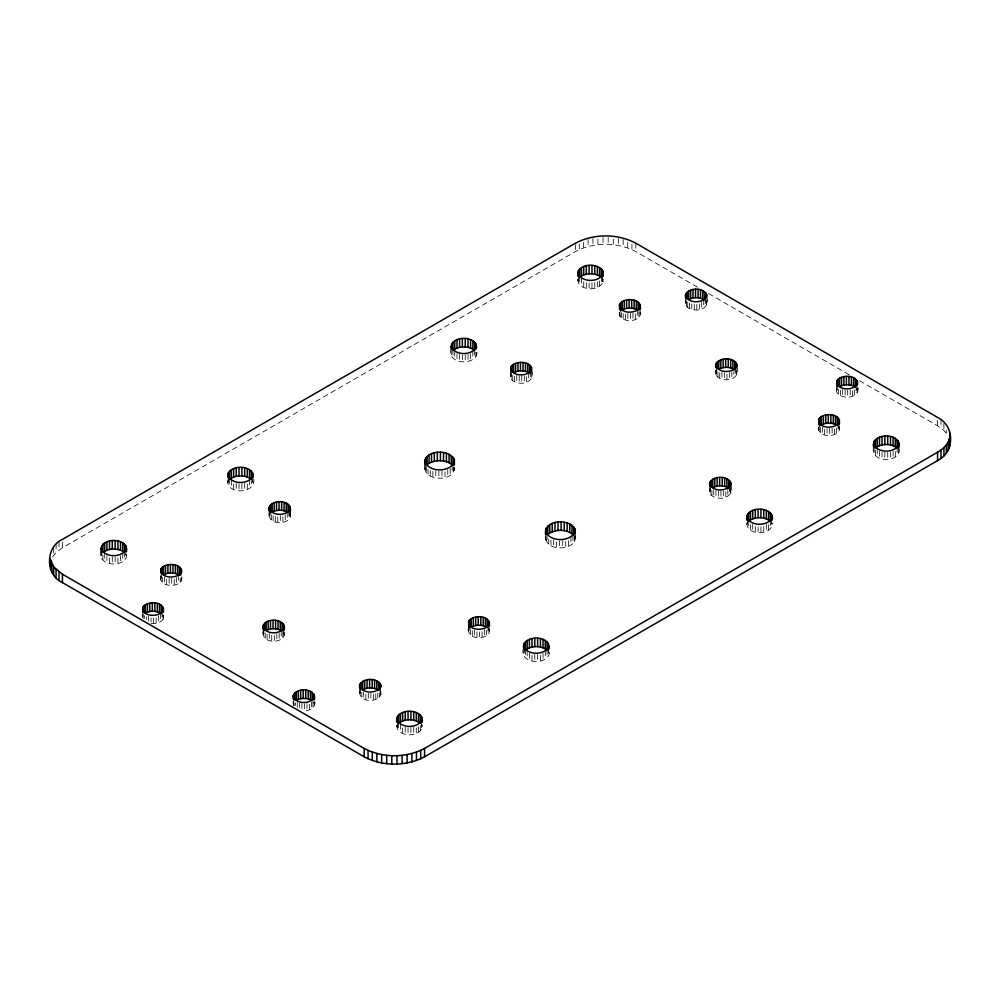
<?xml version="1.0" encoding="UTF-8"?>
<svg xmlns="http://www.w3.org/2000/svg" width="1000" height="1000" viewBox="0 0 1000 1000"><rect width="100%" height="100%" fill="white"/><g stroke="black" fill="none" stroke-linecap="round" stroke-linejoin="round"><path stroke-width="0.75" stroke-dasharray="5 3.75" d="M454.075 467.1C455.725 481.55 425.175 482 424.888 467.987M575.275 535.788C577.65 552.1 542.288 551.675 546.413 535.938M142.775 615.6L142.3 617.062L142.3 614.275M181.713 576.688C183.938 589.2 155.5 587.487 161.938 575.913M151.037 623.488C156.312 624.212 164.95 621.938 163.6 615.013M290.35 512.562C293.788 525.2 267.875 526.175 269.513 514.55M284.312 632.438C286 643.95 261.712 644.05 263.475 633.025M293.35 701.475L293.35 705.662L293.663 702.712M304.488 703.725L304.488 710.7C310.688 711.025 316.9 706.175 314.5 699.338M380.887 691.675C382.562 703.188 358.288 703.288 360.05 692.262M531.775 370.4C535.112 379 526.65 384.475 519.2 383.05C515.312 382.812 508.913 380.012 510.938 375.163M489.525 628.95C491.213 640.462 466.925 640.575 468.688 629.538M619.575 312.438C617.812 323.475 642.1 323.363 640.413 311.85M706.8 297.225C710.15 305.825 701.688 311.3 694.237 309.875C690.337 309.637 683.95 306.837 685.975 301.988M736.988 366.912C740.325 375.513 731.862 380.988 724.412 379.562C720.512 379.338 714.125 376.538 716.15 371.675M730.95 485.387C734.287 493.988 725.825 499.462 718.375 498.05C714.475 497.812 708.088 495.012 710.113 490.15M818.75 427.425C816.988 438.462 841.275 438.35 839.587 426.85M836.862 389.1C834.788 395.037 843.2 397.425 847.688 397.075C854.7 397.55 860.375 391.55 857.7 384.338M101 555.625L101.638 554.012M101 550.312C95.2 567.737 130.438 568.787 126.45 551.7M227.75 482.45L228.388 480.838M227.75 479.663C225.287 495.788 258.988 493.988 253.2 477.137M451.062 348.2C445.325 366.362 482.25 366.362 476.512 348.2M396.75 726.363L397.388 724.75M577.812 280.338L578.45 278.725M396.75 725.238C396.262 738.012 422.675 738.012 422.188 725.238M577.812 279.212C577.325 291.988 603.737 291.988 603.25 279.212M523.488 653.188L524.125 651.575M523.488 647.875C517.75 666.038 554.675 666.038 548.938 647.875M746.8 524.263L747.45 522.65M746.8 523.125C746.325 535.913 772.738 535.913 772.25 523.125M873.55 447.163C869.438 463.562 903.112 463.562 899 447.163M52.462 556.9L56.075 552.413L62.425 547.737L575.45 251.55C593.875 241.85 617.362 241.85 635.8 251.55L697.775 287.325M708.55 293.55L850.013 375.225M859.438 380.662L937.575 425.775L943.925 430.45L947.537 434.938M573.663 535.112L575.275 538.575M856.775 388.4L857.7 391.3M838.662 426.737L839.587 429.637M705.888 301.288L706.8 304.188M736.062 370.975L736.988 373.875M730.025 489.462L730.95 492.362M488.6 628.837L489.525 631.737M289.438 513.85L290.35 516.75M379.963 691.562L380.887 694.463M283.4 632.325L284.312 635.225M313.575 702.013L314.5 704.912M162.688 614.9L163.6 617.8M771.612 522.65L772.25 524.263M602.612 278.725L603.25 282M475.875 351.9L476.512 353.512M548.3 651.575L548.938 653.188M421.55 724.75L422.188 726.363M252.55 480.838L253.2 482.45M125.812 554.012L126.45 555.625M640.263 313.163L640.413 314.637M531.625 375.887L531.775 377.362M181.562 577.987L181.713 579.475M946.312 430.3L946.312 433.088M943.925 423.488L943.925 430.45M941 419.637L941 428M937.575 420.2L937.575 425.775M898.363 447.388L898.363 454.35M897.113 447.488L897.113 455.85M895.325 451.562L895.325 457.137M893.088 451.2L893.088 458.175M890.5 451.925L890.5 458.888M887.712 452.287L887.712 459.263M884.837 452.287L884.837 459.263M882.05 451.925L882.05 458.888M879.463 451.2L879.463 458.175M877.225 448.775L877.225 457.137M875.438 450.275L875.438 455.85M874.188 447.388L874.188 454.35M857.537 387.038L857.537 389.825M857.225 388.587L857.225 392.762M856.175 385.75L856.175 394.125M854.587 389.712L854.587 395.288M852.562 390.625L852.562 396.2M850.212 389.85L850.212 396.812M847.688 390.112L847.688 397.075M845.125 390.025L845.125 396.987M842.663 389.575L842.663 396.55M840.462 390.2L840.462 395.775M839.125 424.125L839.125 431.1M838.65 389.15L838.65 394.725M838.062 424.087L838.062 432.45M837.312 385.1L837.312 393.462M836.55 385.075L836.55 392.038M836.488 428.038L836.488 433.612M834.463 428.963L834.463 434.538M832.113 428.175L832.113 435.15M829.587 428.438L829.587 435.412M827.013 428.35L827.013 435.325M824.562 429.3L824.562 434.875M822.362 427.137L822.362 434.113M820.537 427.488L820.537 433.062M819.212 424.825L819.212 431.788M818.438 427.587L818.438 430.375M771.612 519.163L771.612 527.525M770.375 520.662L770.375 529.025M768.587 524.738L768.587 530.312M766.338 524.375L766.338 531.35M763.763 526.487L763.763 532.062M760.962 526.862L760.962 532.438M758.1 526.862L758.1 532.438M755.3 526.487L755.3 532.062M752.712 524.375L752.712 531.35M750.475 524.738L750.475 530.312M748.688 520.662L748.688 529.025M747.45 519.163L747.45 527.525M736.525 369.762L736.525 375.337M735.462 368.338L735.462 376.7M733.875 369.5L733.875 377.863M731.85 371.812L731.85 378.775M730.487 488.237L730.487 493.812M729.513 372.425L729.513 379.387M729.425 486.812L729.425 495.175M727.837 489.375L727.837 496.337M726.975 374.087L726.975 379.663M725.812 491.688L725.812 497.262M724.412 372.6L724.412 379.562M723.475 490.9L723.475 497.863M721.95 372.163L721.95 379.125M720.938 491.163L720.938 498.137M719.75 372.788L719.75 378.363M718.375 491.075L718.375 498.05M717.938 371.737L717.938 377.312M716.6 369.062L716.6 376.037M715.837 370.438L715.837 374.625M715.925 490.637L715.925 497.6M715.688 370.35L715.688 373.137M713.713 489.862L713.713 496.838M711.9 490.213L711.9 495.788M710.562 487.55L710.562 494.513M709.8 486.125L709.8 493.1M709.65 488.825L709.65 491.613M706.65 299.925L706.65 302.712M706.338 300.075L706.338 305.65M705.288 298.637L705.288 307M703.7 299.812L703.7 308.175M701.675 302.125L701.675 309.088M699.325 304.125L699.325 309.7M696.8 304.387L696.8 309.962M694.237 304.3L694.237 309.875M691.775 303.863L691.775 309.438M689.575 303.087L689.575 308.663M687.763 302.038L687.763 307.613M686.425 300.775L686.425 306.35M685.662 297.962L685.662 304.925M685.5 300.663L685.5 303.45M639.95 309.137L639.95 316.1M638.9 311.887L638.9 317.462M637.312 310.262L637.312 318.625M635.8 243.188L635.8 251.55M635.288 313.962L635.288 319.538M632.938 313.188L632.938 320.15M631.938 244L631.938 249.575M630.413 313.45L630.413 320.425M627.837 313.363L627.837 320.325M627.7 242.312L627.7 247.887M625.388 314.312L625.388 319.887M623.138 239.537L623.138 246.5M623.188 313.55L623.188 319.125M621.362 312.5L621.362 318.075M620.037 312.613L620.037 316.8M619.275 312.587L619.275 315.387M618.325 238.475L618.325 245.45M613.312 239.163L613.312 244.737M608.2 237.413L608.2 244.375M603.05 237.413L603.05 244.375M602.612 276.637L602.612 283.612M601.375 276.737L601.375 285.1M599.587 280.825L599.587 286.4M597.925 239.163L597.925 244.737M597.35 281.85L597.35 287.425M594.763 282.575L594.763 288.15M592.925 238.475L592.925 245.45M591.962 282.938L591.962 288.512M589.1 282.938L589.1 288.512M588.112 239.537L588.112 246.5M586.3 282.575L586.3 288.15M583.725 281.85L583.725 287.425M583.538 242.312L583.538 247.887M581.475 278.025L581.475 286.4M579.688 276.737L579.688 285.1M579.3 244L579.3 249.575M578.45 276.637L578.45 283.612M575.45 244.575L575.45 251.55M575.112 533.413L575.112 540.375M574.3 536.538L574.3 542.112M572.888 535.363L572.888 543.725M570.913 536.763L570.913 545.125M568.488 540.688L568.488 546.263M565.712 541.5L565.712 547.075M562.688 540.575L562.688 547.55M559.575 540.675L559.575 547.638M556.487 541.788L556.487 547.362M553.575 539.738L553.575 546.712M550.95 540.15L550.95 545.725M548.75 538.875L548.75 544.45M548.3 648.1L548.3 656.462M547.05 534.575L547.05 542.938M547.05 649.587L547.05 657.95M545.925 535.688L545.925 541.263M545.438 536.688L545.438 539.475M545.262 650.888L545.262 659.25M543.025 653.312L543.025 660.275M540.438 655.425L540.438 661M537.65 654.4L537.65 661.363M534.775 654.4L534.775 661.363M531.987 655.425L531.987 661M531.312 370.462L531.312 378.825M530.25 371.812L530.25 380.175M529.4 653.312L529.4 660.275M528.675 372.987L528.675 381.35M527.163 650.888L527.163 659.25M526.65 376.688L526.65 382.262M525.375 649.587L525.375 657.95M524.3 375.9L524.3 382.875M524.125 648.1L524.125 656.462M521.763 376.175L521.763 383.137M519.2 376.087L519.2 383.05M516.75 375.637L516.75 382.612M514.55 376.262L514.55 381.838M512.725 375.213L512.725 380.788M511.4 372.55L511.4 379.525M510.625 371.138L510.625 378.1M510.475 373.837L510.475 376.625M489.062 626.237L489.062 633.2M488.013 626.188L488.013 634.55M486.425 630.15L486.425 635.725M484.4 629.675L484.4 636.638M482.05 631.675L482.05 637.25M479.525 631.938L479.525 637.513M476.95 631.85L476.95 637.425M475.875 352.6L475.875 356.788M474.625 349.913L474.625 358.275M474.5 630.013L474.5 636.987M472.837 351.213L472.837 359.575M472.3 630.638L472.3 636.213M470.6 353.638L470.6 360.6M470.475 629.587L470.475 635.163M469.15 625.538L469.15 633.9M468.375 625.513L468.375 632.475M468.225 628.212L468.225 631M468.013 354.35L468.013 361.325M465.225 354.725L465.225 361.688M462.35 354.725L462.35 361.688M459.562 354.35L459.562 361.325M456.975 353.638L456.975 360.6M454.738 351.213L454.738 359.575M454.4 467.9L454.4 470.688M453.587 466.85L453.587 472.425M452.95 349.913L452.95 358.275M452.175 465.675L452.175 474.038M451.7 349.812L451.7 356.788M450.213 468.462L450.213 475.438M447.775 469.6L447.775 476.562M445 471.812L445 477.388M441.975 470.887L441.975 477.85M438.862 470.975L438.862 477.95M435.775 470.7L435.775 477.663M432.863 471.45L432.863 477.025M430.25 470.462L430.25 476.037M428.038 469.188L428.038 474.762M426.337 466.287L426.337 473.25M425.213 464.6L425.213 471.562M424.725 464.212L424.725 469.787M421.55 722.663L421.55 729.638M420.312 725.55L420.312 731.125M418.525 726.85L418.525 732.425M416.275 727.875L416.275 733.45M413.7 727.2L413.7 734.175M410.9 727.575L410.9 734.538M408.038 727.575L408.038 734.538M405.238 727.2L405.238 734.175M402.65 727.875L402.65 733.45M400.412 724.062L400.412 732.425M398.625 722.763L398.625 731.125M397.388 722.663L397.388 729.638M380.425 688.95L380.425 695.925M379.363 693.1L379.363 697.275M377.775 692.875L377.775 698.45M375.75 693.787L375.75 699.362M373.413 694.4L373.413 699.975M370.875 693.275L370.875 700.238M368.312 693.188L368.312 700.15M365.863 694.137L365.863 699.712M363.65 691.975L363.65 698.938M361.838 692.312L361.838 697.887M360.5 688.263L360.5 696.625M359.738 688.238L359.738 695.2M359.588 690.938L359.588 693.725M314.025 698.012L314.025 706.375M312.975 702.163L312.975 707.738M311.388 701.938L311.388 708.9M309.363 704.237L309.363 709.812M307.013 703.462L307.013 710.425M301.925 703.637L301.925 710.6M299.462 703.2L299.462 707.375M297.262 702.425L297.262 708M295.45 702.775L295.45 705.562M294.113 702.887L294.113 705.675M293.2 701.388L293.2 704.175M290.2 512.475L290.2 515.262M289.887 511.238L289.887 518.212M288.837 511.2L288.837 519.562M287.25 512.375L287.25 520.737M285.225 514.675L285.225 521.65M283.85 629.712L283.85 636.688M282.875 516.688L282.875 522.263M282.8 632.463L282.8 638.038M281.212 630.85L281.212 639.212M280.35 515.562L280.35 522.525M279.188 633.15L279.188 640.125M277.775 516.862L277.775 522.438M276.837 633.763L276.837 640.738M275.325 516.425L275.325 522M274.312 635.425L274.312 641M273.125 515.65L273.125 521.225M271.737 635.337L271.737 640.913M271.3 514.6L271.3 520.175M269.975 510.538L269.975 518.9M269.212 510.513L269.212 517.487M269.288 633.5L269.288 640.475M269.05 513.212L269.05 516M267.087 634.125L267.087 639.7M265.262 633.075L265.262 638.65M263.938 629.025L263.938 637.388M263.175 629L263.175 635.962M263.012 631.7L263.012 634.487M252.55 477.35L252.55 485.712M251.312 478.837L251.312 487.212M249.525 480.138L249.525 488.5M247.288 483.963L247.288 489.538M244.7 483.288L244.7 490.25M241.9 483.65L241.9 490.625M239.037 483.65L239.037 490.625M236.238 483.288L236.238 490.25M233.663 483.963L233.663 489.538M231.412 480.138L231.412 488.5M229.625 478.837L229.625 487.212M228.388 477.35L228.388 485.712M181.25 578.15L181.25 580.938M180.188 578.1L180.188 582.288M178.612 575.087L178.612 583.45M176.588 577.4L176.588 584.375M174.237 579.4L174.237 584.987M171.713 578.275L171.713 585.25M169.137 578.188L169.137 585.163M166.688 579.138L166.688 584.712M164.488 576.975L164.488 583.95M163.137 615.087L163.137 619.263M162.662 577.325L162.662 582.9M162.087 612.25L162.087 620.612M161.337 573.263L161.337 581.625M160.562 576.025L160.562 580.212M160.413 575.938L160.413 578.725M160.5 613.425L160.5 621.788M158.475 615.737L158.475 622.7M156.125 617.737L156.125 623.312M153.6 618L153.6 623.575M151.037 617.913L151.037 622.1M148.575 616.075L148.575 623.05M146.375 616.7L146.375 619.487M144.562 615.65L144.562 618.438M143.225 614.388L143.225 618.562M142.463 614.362L142.463 617.15M125.812 550.525L125.812 558.888M124.562 552.025L124.562 560.388M122.775 553.312L122.775 561.675M120.538 555.737L120.538 562.712M117.95 557.85L117.95 563.425M115.162 556.825L115.162 563.8M112.287 556.825L112.287 563.8M109.5 557.85L109.5 563.425M106.912 555.737L106.912 562.712M104.675 553.312L104.675 561.675M102.888 554.812L102.888 560.388M101.638 550.525L101.638 558.888M62.425 542.163L62.425 547.737M59 541.6L59 549.963M56.075 544.05L56.075 552.413M53.688 548.075L53.688 555.05"/><path stroke-width="1.5" d="M950 444.688C952.412 433.762 947.763 422.325 937.575 417.413L635.8 243.188C617.362 233.487 593.875 233.487 575.45 243.188L62.425 539.375C45.163 547.025 45.163 574.925 62.425 582.587L364.2 756.812C382.638 766.513 406.125 766.513 424.55 756.812L937.575 460.625C945.2 456.512 952.325 447.9 949.375 438.762M950 433.35C950.775 441.662 944.312 448.438 937.575 452.262L424.55 748.45C406.125 758.15 382.638 758.15 364.2 748.45L62.425 574.225L53.688 566.912L50 558.288M424.888 459.625C425.637 473.013 452.175 473.237 454.562 460.525C450.387 448.275 423.5 449.3 424.725 464.212M545.6 529.312C546.35 542.712 572.888 542.925 575.275 530.212C571.025 517.612 542.85 519.188 545.6 534.888M50 563.675L50.625 560.725M142.775 607.238C141.387 616.962 158.763 617.612 163.137 610.9C164.513 601.175 147.15 600.525 142.775 607.238L142.775 612.812M160.875 568.9C159.5 578.638 176.875 579.275 181.25 572.575C182.625 562.837 165.25 562.2 160.875 568.9L160.875 573.088M269.05 510.425C267.738 498.438 292.675 498.888 290.35 511.175M290.35 508.387C287.35 516.475 270.925 516.425 269.05 507.638M263.012 628.913C261.7 616.912 286.637 617.362 284.312 629.65M284.312 626.862C281.312 634.95 264.887 634.9 263.012 626.125M293.2 695.812C296.2 687.725 312.625 687.775 314.5 696.55C311.488 704.65 295.075 704.6 293.2 695.812L293.2 698.6M359.588 685.362C362.587 677.262 379.012 677.312 380.887 686.1C377.875 694.188 361.463 694.137 359.588 685.362L359.588 688.15M510.938 366.8C509.562 376.525 526.938 377.175 531.312 370.462C532.688 360.737 515.312 360.087 510.938 366.8L510.938 370.975M468.688 621.175C467.312 630.9 484.688 631.55 489.062 624.837C490.438 615.112 473.062 614.462 468.688 621.175L468.688 626.75M619.575 304.075C618.2 313.812 635.575 314.45 639.95 307.738C641.325 298.012 623.962 297.362 619.575 304.075L619.575 309.65M685.5 295.087C688.512 286.988 704.925 287.038 706.8 295.825C703.8 303.913 687.375 303.863 685.5 295.087L685.5 297.875M715.688 364.775C718.688 356.688 735.113 356.737 736.988 365.513C733.975 373.612 717.562 373.562 715.688 364.775L715.688 367.562M709.65 483.25C712.65 475.163 729.075 475.213 730.95 484C727.938 492.088 711.525 492.038 709.65 483.25L709.65 486.037M818.75 419.062C817.375 428.8 834.75 429.438 839.125 422.738C840.5 413 823.125 412.362 818.75 419.062L818.75 424.637M836.862 380.737C835.487 390.462 852.85 391.112 857.225 384.4C858.612 374.675 841.237 374.025 836.862 380.737L836.862 384.913M126.45 551.7C129.15 537.475 100.6 536.613 101 550.05M126.45 548.913C122.188 557.913 105.262 557.913 101 548.913M253.2 476.875C253.675 464.087 227.262 464.087 227.75 476.875M253.2 475.737C248.938 484.738 232.013 484.738 227.75 475.737M476.512 347.938C476.987 335.163 450.588 335.163 451.062 347.938M476.512 346.812C472.25 355.8 455.325 355.8 451.062 346.812M422.188 722.188C424.575 707.588 394.363 707.588 396.75 722.188M577.812 273.637C581.862 282.975 601.725 282.85 603.25 271.975C598.975 261.825 575.988 263.038 577.812 276.163M422.188 719.663C417.925 728.65 401 728.65 396.75 719.663M548.938 649.013C551.3 634.987 523.062 634.288 523.488 647.613M548.938 646.488C544.675 655.475 527.75 655.475 523.488 646.488M772.25 520.075C774.638 505.475 744.425 505.475 746.8 520.075M772.25 517.55C767.987 526.55 751.062 526.55 746.8 517.55M899 447.163C901.712 432.225 870.837 432.225 873.55 447.163M899 444.375C894.737 453.375 877.812 453.375 873.55 444.375M124.562 544.15L124.562 552.513C118.462 547.863 108.975 547.863 102.888 552.513L102.888 544.15M251.312 470.975L251.312 479.338C245.212 474.675 235.725 474.675 229.625 479.338L229.625 470.975M474.625 342.05L474.625 350.412C468.525 345.75 459.038 345.75 452.95 350.412L452.95 342.05M601.375 268.875L601.375 277.238C595.275 272.575 585.788 272.575 579.688 277.238L579.688 268.875M420.312 714.9L420.312 723.263C414.212 718.6 404.725 718.6 398.625 723.263L398.625 714.9M547.05 641.725L547.05 650.088C540.962 645.425 531.475 645.425 525.375 650.088L525.375 641.725M770.375 512.788L770.375 521.163C764.275 516.5 754.788 516.5 748.688 521.163L748.688 512.788M897.113 439.613L897.113 447.975C891.025 443.325 881.538 443.325 875.438 447.975L875.438 439.613M452.95 457.062L452.95 465.425C446.087 459.2 434.45 459.212 427.113 464.637L427.113 456.275M573.663 526.75L573.663 535.112C566.8 528.888 555.163 528.9 547.825 534.325L547.825 525.962M638.162 302.113L638.162 310.475C633.475 307.45 627.137 307.4 622.225 309.913L622.225 301.55M529.525 364.837L529.525 373.2C524.837 370.175 518.5 370.125 513.575 372.638L513.575 364.275M704.55 291.65L704.55 300.012C699.875 297 693.525 296.95 688.612 299.462L688.612 291.1M288.1 504.212L288.1 512.575C283.412 509.562 277.075 509.513 272.162 512.025L272.162 503.663M179.462 566.938L179.462 575.3C174.775 572.275 168.438 572.238 163.512 574.75L163.512 566.388M161.35 605.275L161.35 613.638C156.675 610.612 150.325 610.562 145.412 613.075L145.412 604.712M734.737 361.35L734.737 369.712C730.05 366.688 723.7 366.637 718.787 369.15L718.787 360.788M282.062 622.688L282.062 631.05C277.387 628.038 271.038 627.987 266.125 630.5L266.125 622.137M855.438 378.775L855.438 387.137C850.763 384.113 844.412 384.062 839.5 386.575L839.5 378.212M837.337 417.1L837.337 425.462C832.65 422.438 826.312 422.4 821.388 424.913L821.388 416.55M728.7 479.825L728.7 488.188C724.013 485.163 717.663 485.112 712.75 487.625L712.75 479.263M312.238 692.387L312.238 700.75C307.562 697.725 301.212 697.675 296.3 700.188L296.3 691.825M487.275 619.212L487.275 627.575C482.587 624.55 476.25 624.5 471.325 627.013L471.325 618.65M378.638 681.925L378.638 690.288C373.95 687.275 367.6 687.225 362.688 689.737L362.688 681.375M949.375 439.275L949.375 447.638M948.15 442.163L948.15 450.538M946.312 444.95L946.312 453.312M943.925 447.587L943.925 455.95M941 450.037L941 458.4M937.575 452.262L937.575 460.625M898.363 441.112L898.363 448.075M895.325 438.325L895.325 446.688M893.088 437.287L893.088 445.65M890.5 436.575L890.5 444.938M887.712 436.2L887.712 444.562M884.837 436.2L884.837 444.562M882.05 436.575L882.05 444.938M879.463 437.287L879.463 445.65M877.225 438.325L877.225 446.688M874.188 441.112L874.188 446.688M857.537 381.463L857.537 384.25M856.775 380.037L856.775 385.613M853.625 377.725L853.625 386.087M851.425 376.95L851.425 385.312M848.962 376.512L848.962 384.875M846.4 376.425L846.4 384.787M843.875 376.688L843.875 385.05M841.525 377.3L841.525 385.662M839.438 419.787L839.438 423.975M838.662 418.375L838.662 423.95M837.913 379.387L837.913 386.35M835.512 416.05L835.512 424.412M833.312 415.288L833.312 423.65M830.863 414.837L830.863 423.2M828.288 414.75L828.288 423.113M825.763 415.012L825.763 423.387M823.413 415.625L823.413 423.988M819.812 417.713L819.812 426.075M771.612 514.288L771.612 519.862M768.587 511.5L768.587 519.862M766.338 510.462L766.338 518.825M763.763 509.75L763.763 518.112M760.962 509.375L760.962 517.737M758.1 509.375L758.1 517.737M755.3 509.75L755.3 518.112M752.712 510.462L752.712 518.825M750.475 511.5L750.475 519.862M747.45 514.288L747.45 519.862M736.825 364.038L736.825 366.825M736.062 362.612L736.062 368.188M732.913 360.3L732.913 368.663M730.788 482.512L730.788 485.3M730.713 359.525L730.713 367.887M730.025 481.1L730.025 488.062M728.263 359.087L728.263 367.45M726.875 478.775L726.875 487.137M725.688 359L725.688 367.362M724.675 478L724.675 486.362M723.162 359.263L723.162 367.625M722.225 477.562L722.225 485.925M720.812 359.875L720.812 368.237M719.65 477.475L719.65 485.838M717.2 361.962L717.2 368.925M717.125 477.738L717.125 486.1M716.15 363.312L716.15 367.5M714.775 478.35L714.775 486.712M711.162 480.438L711.162 487.4M710.113 481.788L710.113 485.975M706.65 294.35L706.65 297.137M705.888 292.925L705.888 298.5M702.738 290.6L702.738 298.962M700.537 289.837L700.537 298.2M698.075 289.4L698.075 297.762M695.512 289.3L695.512 297.663M692.987 289.575L692.987 297.938M690.638 290.188L690.638 298.55M687.025 292.262L687.025 299.237M685.975 293.625L685.975 297.8M640.413 306.275L640.413 309.062M640.263 304.8L640.263 308.975M639.5 303.375L639.5 308.95M636.35 301.062L636.35 309.425M634.138 300.287L634.138 308.65M631.688 299.85L631.688 308.212M629.125 299.762L629.125 308.125M626.587 300.025L626.587 308.387M624.25 300.637L624.25 309M620.638 302.725L620.638 311.087M603.25 271.975L603.25 276.163M602.612 270.363L602.612 275.938M599.587 267.575L599.587 275.938M597.35 266.55L597.35 274.913M594.763 265.825L594.763 274.188M591.962 265.462L591.962 273.825M589.1 265.462L589.1 273.825M586.3 265.825L586.3 274.188M583.725 266.55L583.725 274.913M581.475 267.575L581.475 275.938M578.45 270.363L578.45 275.938M575.275 530.212L575.275 533M574.788 528.438L574.788 534.012M571.962 525.237L571.962 533.6M569.75 523.962L569.75 532.325M567.137 522.975L567.137 531.337M564.225 522.337L564.225 530.7M561.138 522.05L561.138 530.413M558.025 522.15L558.025 530.513M555 522.612L555 530.975M552.225 523.438L552.225 531.8M549.788 524.562L549.788 532.925M548.3 643.213L548.3 650.188M546.413 527.575L546.413 534.538M545.262 640.425L545.262 648.787M543.025 639.4L543.025 647.763M540.438 638.675L540.438 647.038M537.65 638.312L537.65 646.675M534.775 638.312L534.775 646.675M531.987 638.675L531.987 647.038M531.625 367.525L531.625 370.312M530.85 366.1L530.85 373.075M529.4 639.4L529.4 647.763M527.7 363.787L527.7 372.15M527.163 640.425L527.163 648.787M525.5 363.013L525.5 371.375M524.125 643.213L524.125 650.188M523.05 362.575L523.05 370.938M520.475 362.488L520.475 370.85M517.95 362.75L517.95 371.112M515.6 363.363L515.6 371.725M511.987 365.45L511.987 372.413M489.375 621.9L489.375 626.075M488.6 620.475L488.6 626.05M485.45 618.162L485.45 626.525M483.25 617.388L483.25 625.75M480.8 616.95L480.8 625.312M478.237 616.862L478.237 625.225M475.875 343.537L475.875 349.113M475.7 617.125L475.7 625.487M473.35 617.737L473.35 626.1M472.837 340.75L472.837 349.113M470.6 339.725L470.6 348.088M469.75 619.825L469.75 628.188M468.013 339L468.013 347.362M465.225 338.638L465.225 347M462.35 338.638L462.35 347M459.562 339L459.562 347.362M456.975 339.725L456.975 348.088M454.738 340.75L454.738 349.113M454.4 462.325L454.4 465.112M454.075 458.738L454.075 464.312M451.7 343.537L451.7 349.113M451.25 455.55L451.25 463.913M449.05 454.275L449.05 462.638M446.425 453.288L446.425 461.65M443.512 452.638L443.512 461M440.425 452.362L440.425 460.725M437.312 452.45L437.312 460.812M434.288 452.925L434.288 461.287M431.512 453.738L431.512 462.1M429.087 454.875L429.087 463.237M425.7 457.887L425.7 464.85M424.55 748.45L424.55 756.812M421.55 716.388L421.55 721.963M420.7 750.425L420.7 758.787M418.525 713.6L418.525 721.975M416.463 752.113L416.463 760.475M416.275 712.575L416.275 720.938M413.7 711.85L413.7 720.212M411.887 753.5L411.887 761.862M410.9 711.488L410.9 719.85M408.038 711.488L408.038 719.85M407.075 754.55L407.075 762.913M405.238 711.85L405.238 720.212M402.65 712.575L402.65 720.938M402.075 755.263L402.075 763.625M400.412 713.6L400.412 721.975M397.388 716.388L397.388 721.963M396.95 755.625L396.95 763.988M391.8 755.625L391.8 763.988M386.688 755.263L386.688 763.625M381.675 754.55L381.675 762.913M380.725 684.613L380.725 687.412M379.963 683.2L379.963 690.175M376.812 680.875L376.812 689.237M376.863 753.5L376.863 761.862M374.613 680.113L374.613 688.475M372.3 752.113L372.3 760.475M372.163 679.675L372.163 688.037M369.588 679.575L369.588 687.938M368.062 750.425L368.062 758.787M367.062 679.85L367.062 688.213M364.712 680.462L364.712 688.825M364.2 748.45L364.2 756.812M361.1 682.537L361.1 689.513M360.05 683.9L360.05 688.075M314.337 695.075L314.5 699.338M313.575 693.65L313.575 699.225M310.425 691.338L310.425 699.7M308.225 690.562L308.225 698.925M305.763 690.125L305.763 698.487M303.2 690.037L303.2 698.4M300.675 690.3L300.675 698.662M298.325 690.913L298.325 699.275M294.713 693L294.713 699.963M293.663 694.35L293.663 699.925M290.2 506.9L290.2 511.087M289.438 505.487L289.438 511.062M286.288 503.162L286.288 511.525M284.163 625.375L284.163 629.562M284.075 502.4L284.075 510.763M283.4 623.962L283.4 630.938M281.625 501.95L281.625 510.312M280.25 621.638L280.25 630M279.062 501.863L279.062 510.225M278.05 620.875L278.05 629.237M276.525 502.137L276.525 510.5M275.587 620.438L275.587 628.8M274.188 502.738L274.188 511.1M273.025 620.337L273.025 628.7M270.575 504.825L270.575 513.188M270.487 620.612L270.487 628.975M269.513 506.188L269.513 511.763M268.15 621.225L268.15 629.587M264.538 623.3L264.538 630.275M263.475 624.663L263.475 628.837M252.55 472.475L252.55 478.05M249.525 469.688L249.525 478.05M247.288 468.65L247.288 477.013M244.7 467.938L244.7 476.3M241.9 467.562L241.9 475.925M239.037 467.562L239.037 475.925M236.238 467.938L236.238 476.3M233.663 468.65L233.663 477.013M231.412 469.688L231.412 478.05M228.388 472.475L228.388 478.05M181.562 569.625L181.562 572.413M180.787 568.212L180.787 575.175M177.638 565.887L177.638 574.25M175.438 565.125L175.438 573.488M172.987 564.675L172.987 573.038M170.413 564.587L170.413 572.95M167.887 564.85L167.887 573.225M165.538 565.462L165.538 573.825M163.45 607.962L163.45 612.137M162.688 606.538L162.688 612.112M161.938 567.55L161.938 574.525M159.537 604.225L159.537 612.587M157.338 603.45L157.338 611.812M154.875 603.013L154.875 611.375M152.312 602.925L152.312 611.287M149.787 603.188L149.787 611.55M147.438 603.8L147.438 612.163M143.825 605.875L143.825 612.85M125.812 545.65L125.812 551.225M122.775 542.863L122.775 551.225M120.538 541.825L120.538 550.188M117.95 541.112L117.95 549.475M115.162 540.737L115.162 549.1M112.287 540.737L112.287 549.1M109.5 541.112L109.5 549.475M106.912 541.825L106.912 550.188M104.675 542.863L104.675 551.225M101.638 545.65L101.638 552.612M62.425 574.225L62.425 582.587M59 572L59 580.363M56.075 569.55L56.075 577.913M53.688 566.912L53.688 575.275M51.85 564.125L51.85 572.487M50.625 561.237L50.625 569.6"/></g></svg>
